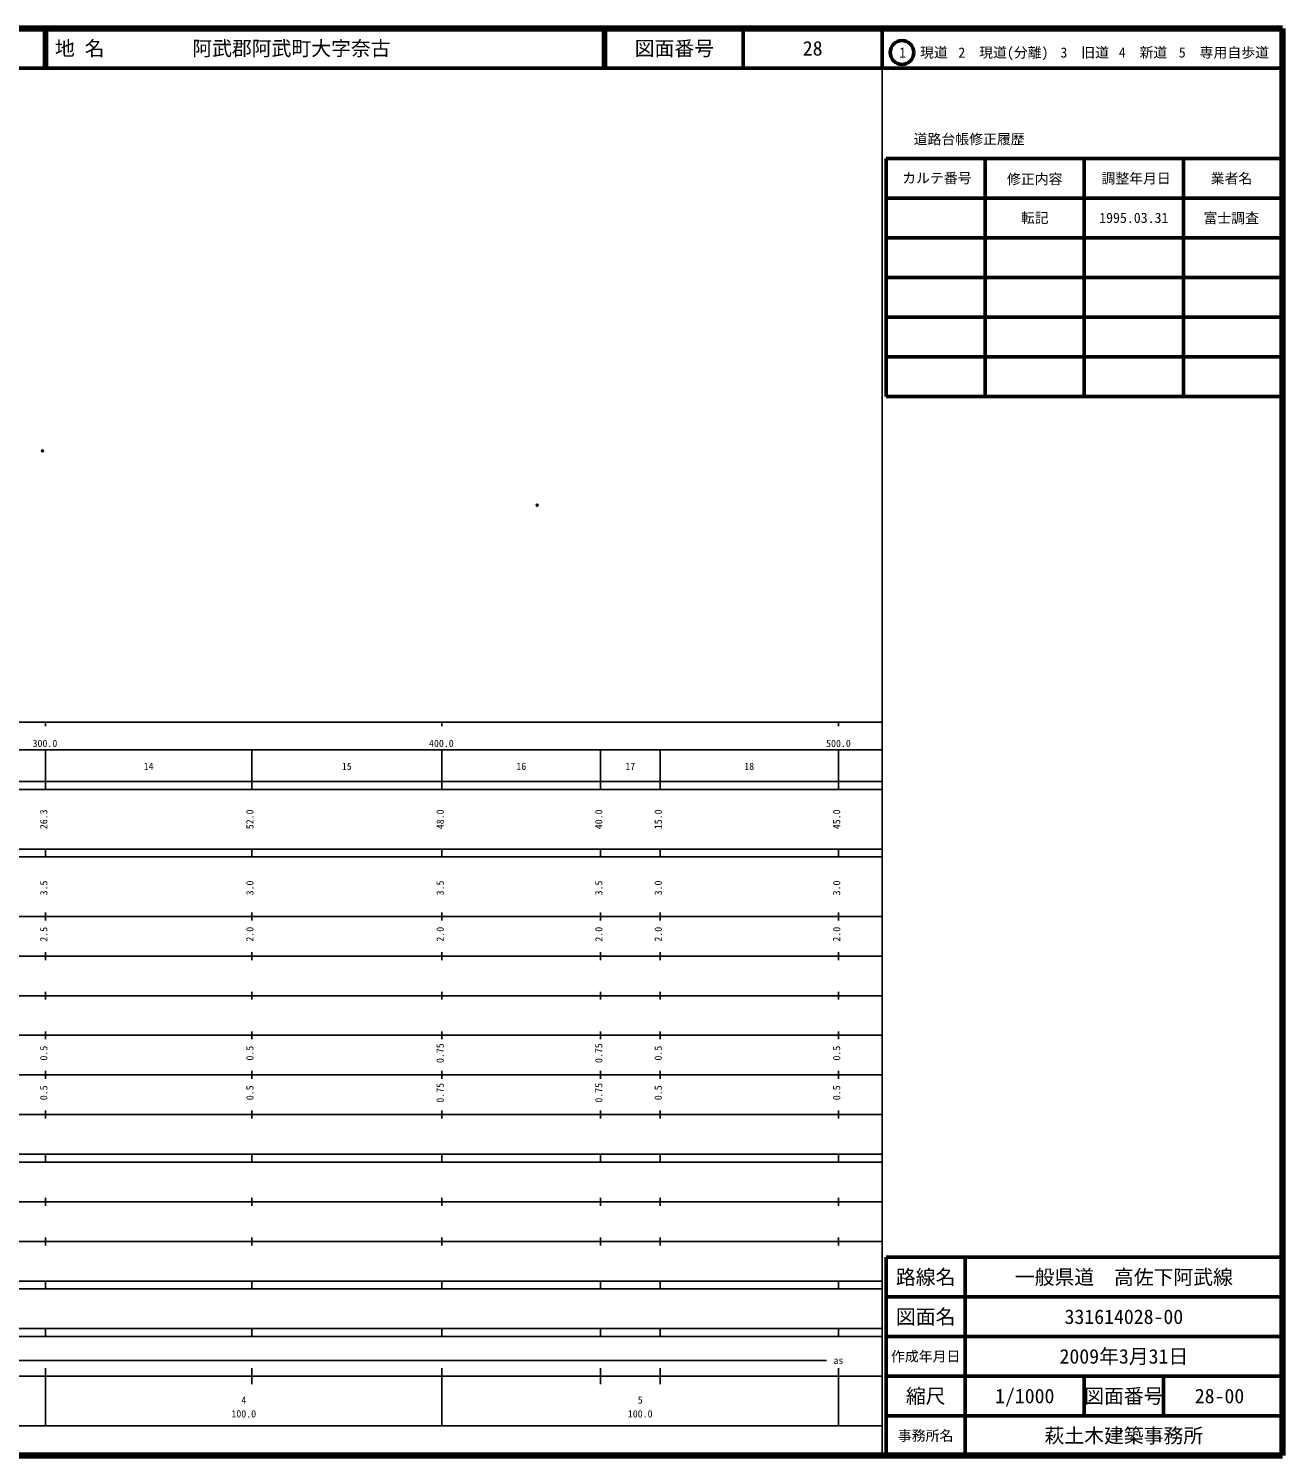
# Model space of a CAD drawing. Units: millimetres on the paper. Extents: x 40 to 680, y 20 to 380.
# Drawn here: x 363.7 to 680, y 20 to 380 of the extents above; entities that cross this region are included whole.
import ezdxf
from ezdxf.enums import TextEntityAlignment as Align

# ---------------------------------------------------------------- set-up
doc = ezdxf.new("R2010")
doc.units = ezdxf.units.MM
doc.header["$PDMODE"] = 32
doc.header["$PDSIZE"] = 0.5
doc.layers.add('M-OTRS', color=6, linetype='Continuous')
doc.layers.add('M-TTL-TXT', color=7, linetype='Continuous')
for name, color, linetype, lineweight in [('M-TTL', 2, 'Continuous', 140), ('M-TTL-BAND', 7, 'Continuous', 25), ('M-TTL-FRAM', 2, 'Continuous', 50), ('M-TTL-LINE', 7, 'Continuous', 50)]:
    doc.layers.add(name, color=color, linetype=linetype, lineweight=lineweight)
doc.styles.add('ＭＳ ゴシック', font='')
doc.styles.get('ＭＳ ゴシック').set_extended_font_data('MS Gothic')

msp = doc.modelspace()

# ---------------------------------------------------------------- linework, layer by layer
at = {"layer": 'M-OTRS'}
for p in [(367.263, 273.443), (492.017, 259.742)]:
    msp.add_point(p, dxfattribs=at)
at = {"layer": 'M-TTL'}
for p, q in [((680, 380), (40, 380)), ((680, 20), (680, 380)), ((40, 20), (680, 20))]:
    msp.add_line(p, q, dxfattribs=at)
at = {"layer": 'M-TTL-BAND'}
for p, q in [((579, 20), (579, 370)), ((40, 205), (579, 205)), ((368, 205), (368, 204)), ((468, 205), (468, 204)), ((568, 205), (568, 204)), ((68, 198), (579, 198)), ((368, 188), (368, 198)), ((420, 188), (420, 198)), ((468, 188), (468, 198)), ((508, 188), (508, 198)), ((523, 188), (523, 198)), ((568, 188), (568, 198)), ((40, 190), (579, 190)), ((40, 188), (579, 188)), ((40, 173), (579, 173)), ((368, 171), (368, 173)), ((420, 171), (420, 173)), ((468, 171), (468, 173)), ((508, 171), (508, 173)), ((523, 171), (523, 173)), ((568, 171), (568, 173)), ((40, 171), (579, 171)), ((40, 156), (579, 156)), ((368, 155), (368, 157)), ((420, 155), (420, 157)), ((468, 155), (468, 157)), ((508, 155), (508, 157)), ((523, 155), (523, 157)), ((568, 155), (568, 157)), ((46, 146), (579, 146)), ((368, 145), (368, 147)), ((420, 145), (420, 147)), ((468, 145), (468, 147)), ((508, 145), (508, 147)), ((523, 145), (523, 147)), ((568, 145), (568, 147)), ((368, 135), (368, 137)), ((420, 135), (420, 137)), ((468, 135), (468, 137)), ((508, 135), (508, 137)), ((523, 135), (523, 137)), ((568, 135), (568, 137)), ((52, 136), (579, 136)), ((46, 126), (579, 126)), ((368, 125), (368, 127)), ((420, 125), (420, 127)), ((468, 125), (468, 127)), ((508, 125), (508, 127)), ((523, 125), (523, 127)), ((568, 125), (568, 127)), ((52, 116), (579, 116)), ((368, 115), (368, 117)), ((420, 115), (420, 117)), ((468, 115), (468, 117)), ((508, 115), (508, 117)), ((523, 115), (523, 117)), ((568, 115), (568, 117)), ((46, 106), (579, 106)), ((368, 105), (368, 107)), ((420, 105), (420, 107)), ((468, 105), (468, 107)), ((508, 105), (508, 107)), ((523, 105), (523, 107)), ((568, 105), (568, 107)), ((40, 96), (579, 96)), ((40, 94), (579, 94)), ((368, 94), (368, 96)), ((420, 94), (420, 96)), ((468, 94), (468, 96)), ((508, 94), (508, 96)), ((523, 94), (523, 96)), ((568, 94), (568, 96)), ((49, 84), (579, 84)), ((368, 83), (368, 85)), ((420, 83), (420, 85)), ((468, 83), (468, 85)), ((508, 83), (508, 85)), ((523, 83), (523, 85)), ((568, 83), (568, 85)), ((40, 74), (579, 74)), ((368, 73), (368, 75)), ((420, 73), (420, 75)), ((468, 73), (468, 75)), ((508, 73), (508, 75)), ((523, 73), (523, 75)), ((568, 73), (568, 75)), ((40, 64), (579, 64)), ((40, 62), (579, 62)), ((368, 62), (368, 64)), ((420, 62), (420, 64)), ((468, 62), (468, 64)), ((508, 62), (508, 64)), ((523, 62), (523, 64)), ((568, 62), (568, 64)), ((40, 52), (579, 52)), ((368, 50), (368, 52)), ((420, 50), (420, 52)), ((468, 50), (468, 52)), ((508, 50), (508, 52)), ((523, 50), (523, 52)), ((568, 50), (568, 52)), ((40, 50), (579, 50)), ((71, 44), (565, 44)), ((40, 40), (579, 40)), ((368, 27.5), (368, 42)), ((420, 38), (420, 42)), ((468, 27.5), (468, 42)), ((508, 38), (508, 42)), ((523, 38), (523, 42)), ((568, 27.5), (568, 42)), ((68, 27.5), (579, 27.5))]:
    msp.add_line(p, q, dxfattribs=at)
at = {"layer": 'M-TTL-FRAM'}
for p, q in [((580, 347.197), (580, 287.197)), ((580, 347.197), (680, 347.197)), ((580, 287.197), (680, 287.197)), ((680, 70), (580, 70)), ((580, 70), (580, 20))]:
    msp.add_line(p, q, dxfattribs=at)
at = {"layer": 'M-TTL-LINE'}
for p, q in [((367.75, 380), (367.75, 370)), ((368.25, 380), (368.25, 370)), ((508.747, 380), (508.747, 370)), ((509.247, 380), (509.247, 370)), ((543.997, 380), (543.997, 370)), ((579, 380), (579, 370)), ((40, 370), (680, 370)), ((605, 347.197), (605, 287.197)), ((630, 347.197), (630, 287.197)), ((655, 347.197), (655, 287.197)), ((580, 337.197), (680, 337.197)), ((580, 327.197), (680, 327.197)), ((580, 317.197), (680, 317.197)), ((580, 307.197), (680, 307.197)), ((580, 297.197), (680, 297.197)), ((600, 70), (600, 20)), ((680, 60), (580, 60)), ((680, 50), (580, 50)), ((680, 40), (580, 40)), ((630, 40), (630, 30)), ((650, 40), (650, 30)), ((680, 30), (580, 30))]:
    msp.add_line(p, q, dxfattribs=at)
msp.add_circle((584.031, 373.958), 3, dxfattribs=at)

# ---------------------------------------------------------------- texts
at = {"layer": 'M-TTL-BAND', "style": 'ＭＳ ゴシック'}
for s, p in [('300.0', (367.844, 198.195)), ('400.0', (467.844, 198.195)), ('500.0', (568, 198.195)), ('14', (394, 192.405)), ('15', (444, 192.405)), ('16', (488, 192.405)), ('17', (515.5, 192.405)), ('18', (545.5, 192.405)), ('as', (568, 42.5)), ('4', (418, 32.523)), ('5', (518, 32.523)), ('100.0', (418, 29.033)), ('100.0', (518, 29.033))]:
    msp.add_text(s, height=1.833, dxfattribs=at).set_placement(p, align=Align.BOTTOM_CENTER)
for s, p in [('26.3', (369, 180.5)), ('52.0', (421, 180.5)), ('48.0', (469, 180.5)), ('40.0', (509, 180.5)), ('15.0', (524, 180.5)), ('45.0', (569, 180.5)), ('3.5', (369, 163.174)), ('3.0', (421, 163.174)), ('3.5', (469, 163.174)), ('3.5', (509, 163.174)), ('3.0', (524, 163.174)), ('3.0', (569, 163.174)), ('2.5', (369, 151.5)), ('2.0', (421, 151.5)), ('2.0', (469, 151.5)), ('2.0', (509, 151.5)), ('2.0', (524, 151.5)), ('2.0', (569, 151.5)), ('0.5', (369, 121.5)), ('0.5', (421, 121.5)), ('0.75', (469, 121.5)), ('0.75', (509, 121.5)), ('0.5', (524, 121.5)), ('0.5', (569, 121.5)), ('0.5', (369, 111.5)), ('0.5', (421, 111.5)), ('0.75', (469, 111.5)), ('0.75', (509, 111.5)), ('0.5', (524, 111.5)), ('0.5', (569, 111.5))]:
    msp.add_text(s, height=1.833, rotation=90, dxfattribs=at).set_placement(p, align=Align.BOTTOM_CENTER)
at = {"layer": 'M-TTL-TXT', "style": 'ＭＳ ゴシック'}
for s, p in [('地 名', (370.38, 375)), ('阿武郡阿武町大字奈古', (405.024, 375))]:
    msp.add_text(s, height=3.666, dxfattribs=at).set_placement(p, align=Align.MIDDLE_LEFT)
for s, height, p in [('図面番号', 3.666, (526.622, 375)), ('28', 3.666, (561.497, 375)), ('1\u3000現道', 2.566, (589.448, 373.958)), ('2\u3000現道(分離)', 2.566, (609.619, 373.958)), ('3\u3000旧道', 2.566, (630.121, 373.958)), ('4\u3000新道', 2.566, (644.824, 373.958)), ('5\u3000専用自歩道', 2.566, (665.228, 373.958)), ('道路台帳修正履歴', 2.566, (600.968, 352.113)), ('カルテ番号', 2.566, (592.839, 342.277)), ('修正内容', 2.566, (617.509, 342.023)), ('調整年月日', 2.566, (643.089, 342.197)), ('業者名', 2.566, (667.134, 342.197)), ('転記', 2.566, (617.5, 332.245)), ('1995.03.31', 2.566, (642.5, 332.245)), ('富士調査', 2.566, (667.077, 332.189)), ('路線名', 3.666, (590, 65)), ('路線名', 3.666, (590, 65)), ('一般県道\u3000高佐下阿武線', 3.666, (640, 65)), ('図面名', 3.666, (590, 55)), ('図面名', 3.666, (590, 55)), ('331614028-00', 3.666, (640, 55)), ('2009年3月31日', 3.666, (640, 45)), ('作成年月日', 2.566, (590, 45)), ('作成年月日', 2.566, (590, 45)), ('縮尺', 3.666, (590, 35)), ('縮尺', 3.666, (590, 35)), ('1/1000', 3.666, (615, 35)), ('図面番号', 3.666, (640, 35)), ('図面番号', 3.666, (640, 35)), ('28-00', 3.666, (664.125, 35)), ('事務所名', 2.566, (590, 25)), ('事務所名', 2.566, (590, 25)), ('萩土木建築事務所', 3.666, (640, 25))]:
    msp.add_text(s, height=height, dxfattribs=at).set_placement(p, align=Align.MIDDLE_CENTER)

doc.saveas('drawing.dxf')
